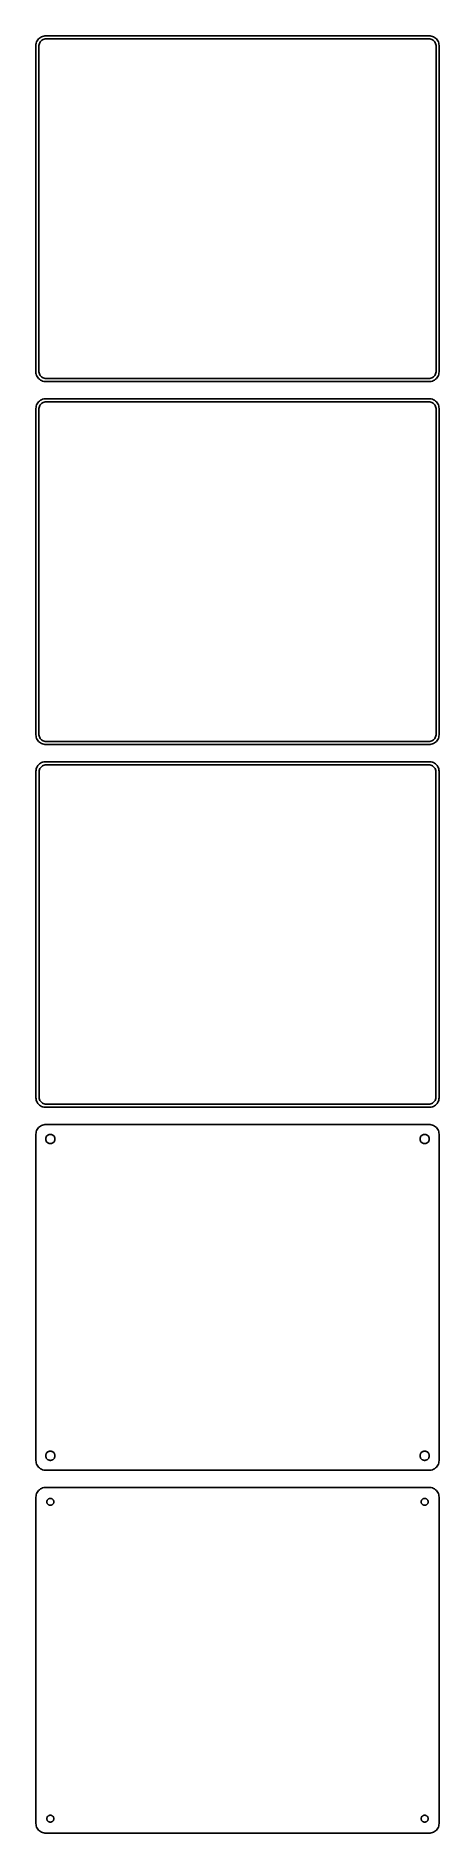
# Model space of a CAD drawing. Header units: metres. Extents: x -105 to 105, y 666 to 1602.
import ezdxf

# ---------------------------------------------------------------- set-up
doc = ezdxf.new("R2010")
doc.units = ezdxf.units.M

msp = doc.modelspace()

# ---------------------------------------------------------------- linework, layer by layer
for p, q in [((-103.187, 1600.85), (-103.645, 1600.42)), ((-102.679, 1601.22), (-103.187, 1600.85)), ((-102.129, 1601.52), (-102.679, 1601.22)), ((-101.545, 1601.76), (-102.129, 1601.52)), ((-100.937, 1601.91), (-101.545, 1601.76)), ((-100.314, 1601.99), (-100.937, 1601.91)), ((100.314, 1601.99), (-100.314, 1601.99)), ((100.937, 1601.91), (100.314, 1601.99)), ((101.545, 1601.76), (100.937, 1601.91)), ((102.129, 1601.52), (101.545, 1601.76)), ((102.679, 1601.22), (102.129, 1601.52)), ((103.187, 1600.85), (102.679, 1601.22)), ((103.645, 1600.42), (103.187, 1600.85)), ((-104.9, 1597.94), (-105, 1597.94)), ((-105, 1597.94), (-105, 1426.06)), ((-104.843, 1598.24), (-104.9, 1597.94)), ((-104.649, 1598.84), (-104.843, 1598.24)), ((-104.382, 1599.41), (-104.649, 1598.84)), ((-104.045, 1599.94), (-104.382, 1599.41)), ((-103.645, 1600.42), (-104.045, 1599.94)), ((-103.5, 1596.5), (-103.468, 1597)), ((-103.5, 1427.5), (-103.5, 1596.5)), ((-103.468, 1597), (-103.374, 1597.49)), ((-103.374, 1597.49), (-103.219, 1597.97)), ((-103.219, 1597.97), (-103.005, 1598.43)), ((-103.005, 1598.43), (-102.736, 1598.85)), ((-102.736, 1598.85), (-102.416, 1599.24)), ((-102.416, 1599.24), (-102.05, 1599.58)), ((-102.05, 1599.58), (-101.643, 1599.88)), ((-101.643, 1599.88), (-101.203, 1600.12)), ((-101.203, 1600.12), (-100.736, 1600.3)), ((-100.736, 1600.3), (-100.25, 1600.43)), ((-100.25, 1600.43), (-99.7512, 1600.49)), ((-99.7512, 1600.49), (99.7512, 1600.49)), ((99.7512, 1600.49), (100.25, 1600.43)), ((100.25, 1600.43), (100.736, 1600.3)), ((100.736, 1600.3), (101.203, 1600.12)), ((101.203, 1600.12), (101.643, 1599.88)), ((101.643, 1599.88), (102.05, 1599.58)), ((102.05, 1599.58), (102.416, 1599.24)), ((102.416, 1599.24), (102.736, 1598.85)), ((102.736, 1598.85), (103.005, 1598.43)), ((103.005, 1598.43), (103.219, 1597.97)), ((103.219, 1597.97), (103.374, 1597.49)), ((103.374, 1597.49), (103.468, 1597)), ((103.468, 1597), (103.5, 1596.5)), ((103.5, 1596.5), (103.5, 1427.5)), ((104.045, 1599.94), (103.645, 1600.42)), ((104.382, 1599.41), (104.045, 1599.94)), ((104.649, 1598.84), (104.382, 1599.41)), ((104.843, 1598.24), (104.649, 1598.84)), ((104.961, 1597.63), (104.843, 1598.24)), ((105, 1597), (104.961, 1597.63)), ((105, 1427), (105, 1597)), ((-105, 1426.06), (-104.9, 1426.06)), ((-104.9, 1426.06), (-104.843, 1425.76)), ((-104.843, 1425.76), (-104.649, 1425.16)), ((-104.649, 1425.16), (-104.382, 1424.59)), ((-104.382, 1424.59), (-104.045, 1424.06)), ((-104.045, 1424.06), (-103.645, 1423.58)), ((-103.645, 1423.58), (-103.187, 1423.15)), ((-103.468, 1427), (-103.5, 1427.5)), ((-103.374, 1426.51), (-103.468, 1427)), ((-103.219, 1426.03), (-103.374, 1426.51)), ((-103.005, 1425.57), (-103.219, 1426.03)), ((-103.187, 1423.15), (-102.679, 1422.78)), ((-102.736, 1425.15), (-103.005, 1425.57)), ((-102.416, 1424.76), (-102.736, 1425.15)), ((-102.679, 1422.78), (-102.129, 1422.48)), ((-102.05, 1424.42), (-102.416, 1424.76)), ((-101.643, 1424.12), (-102.05, 1424.42)), ((-101.203, 1423.88), (-101.643, 1424.12)), ((-100.736, 1423.7), (-101.203, 1423.88)), ((-100.25, 1423.57), (-100.736, 1423.7)), ((-99.7512, 1423.51), (-100.25, 1423.57)), ((99.7512, 1423.51), (-99.7512, 1423.51)), ((100.25, 1423.57), (99.7512, 1423.51)), ((100.736, 1423.7), (100.25, 1423.57)), ((101.203, 1423.88), (100.736, 1423.7)), ((101.643, 1424.12), (101.203, 1423.88)), ((102.05, 1424.42), (101.643, 1424.12)), ((102.416, 1424.76), (102.05, 1424.42)), ((102.129, 1422.48), (102.679, 1422.78)), ((102.736, 1425.15), (102.416, 1424.76)), ((102.679, 1422.78), (103.187, 1423.15)), ((103.005, 1425.57), (102.736, 1425.15)), ((103.219, 1426.03), (103.005, 1425.57)), ((103.187, 1423.15), (103.645, 1423.58)), ((103.374, 1426.51), (103.219, 1426.03)), ((103.468, 1427), (103.374, 1426.51)), ((103.5, 1427.5), (103.468, 1427)), ((103.645, 1423.58), (104.045, 1424.06)), ((104.045, 1424.06), (104.382, 1424.59)), ((104.382, 1424.59), (104.649, 1425.16)), ((104.649, 1425.16), (104.843, 1425.76)), ((104.843, 1425.76), (104.961, 1426.37)), ((104.961, 1426.37), (105, 1427)), ((-102.129, 1422.48), (-101.545, 1422.24)), ((-101.545, 1422.24), (-100.937, 1422.09)), ((-100.937, 1422.09), (-100.314, 1422.01)), ((-100.314, 1422.01), (100.314, 1422.01)), ((100.314, 1422.01), (100.937, 1422.09)), ((100.937, 1422.09), (101.545, 1422.24)), ((101.545, 1422.24), (102.129, 1422.48)), ((-104.961, 1408.63), (-105, 1408)), ((-105, 1408), (-105, 1238)), ((-104.843, 1409.24), (-104.961, 1408.63)), ((-104.649, 1409.84), (-104.843, 1409.24)), ((-104.382, 1410.41), (-104.649, 1409.84)), ((-104.045, 1410.94), (-104.382, 1410.41)), ((-103.645, 1411.42), (-104.045, 1410.94)), ((-103.187, 1411.85), (-103.645, 1411.42)), ((-103.5, 1407.5), (-103.468, 1408)), ((-103.5, 1238.5), (-103.5, 1407.5)), ((-103.468, 1408), (-103.374, 1408.49)), ((-103.374, 1408.49), (-103.219, 1408.97)), ((-103.219, 1408.97), (-103.005, 1409.43)), ((-102.679, 1412.22), (-103.187, 1411.85)), ((-103.005, 1409.43), (-102.736, 1409.85)), ((-102.736, 1409.85), (-102.416, 1410.24)), ((-102.129, 1412.52), (-102.679, 1412.22)), ((-102.416, 1410.24), (-102.05, 1410.58)), ((-101.545, 1412.76), (-102.129, 1412.52)), ((-102.05, 1410.58), (-101.643, 1410.88)), ((-101.643, 1410.88), (-101.203, 1411.12)), ((-100.937, 1412.91), (-101.545, 1412.76)), ((-101.203, 1411.12), (-100.736, 1411.3)), ((-100.314, 1412.99), (-100.937, 1412.91)), ((-100.736, 1411.3), (-100.25, 1411.43)), ((100.314, 1412.99), (-100.314, 1412.99)), ((-100.25, 1411.43), (-99.7512, 1411.49)), ((-99.7512, 1411.49), (99.7512, 1411.49)), ((99.7512, 1411.49), (100.25, 1411.43)), ((100.25, 1411.43), (100.736, 1411.3)), ((100.937, 1412.91), (100.314, 1412.99)), ((100.736, 1411.3), (101.203, 1411.12)), ((101.545, 1412.76), (100.937, 1412.91)), ((101.203, 1411.12), (101.643, 1410.88)), ((102.129, 1412.52), (101.545, 1412.76)), ((101.643, 1410.88), (102.05, 1410.58)), ((102.05, 1410.58), (102.416, 1410.24)), ((102.679, 1412.22), (102.129, 1412.52)), ((102.416, 1410.24), (102.736, 1409.85)), ((103.187, 1411.85), (102.679, 1412.22)), ((102.736, 1409.85), (103.005, 1409.43)), ((103.005, 1409.43), (103.219, 1408.97)), ((103.645, 1411.42), (103.187, 1411.85)), ((103.219, 1408.97), (103.374, 1408.49)), ((103.374, 1408.49), (103.468, 1408)), ((103.468, 1408), (103.5, 1407.5)), ((103.5, 1407.5), (103.5, 1238.5)), ((104.045, 1410.94), (103.645, 1411.42)), ((104.382, 1410.41), (104.045, 1410.94)), ((104.649, 1409.84), (104.382, 1410.41)), ((104.843, 1409.24), (104.649, 1409.84)), ((104.961, 1408.63), (104.843, 1409.24)), ((105, 1408), (104.961, 1408.63)), ((105, 1238), (105, 1408)), ((-105, 1238), (-104.961, 1237.37)), ((-104.961, 1237.37), (-104.843, 1236.76)), ((-104.843, 1236.76), (-104.649, 1236.16)), ((-104.649, 1236.16), (-104.382, 1235.59)), ((-104.382, 1235.59), (-104.045, 1235.06)), ((-103.468, 1238), (-103.5, 1238.5)), ((-103.374, 1237.51), (-103.468, 1238)), ((-103.219, 1237.03), (-103.374, 1237.51)), ((-103.005, 1236.57), (-103.219, 1237.03)), ((-102.736, 1236.15), (-103.005, 1236.57)), ((-102.416, 1235.76), (-102.736, 1236.15)), ((-102.05, 1235.42), (-102.416, 1235.76)), ((102.416, 1235.76), (102.05, 1235.42)), ((102.736, 1236.15), (102.416, 1235.76)), ((103.005, 1236.57), (102.736, 1236.15)), ((103.219, 1237.03), (103.005, 1236.57)), ((103.374, 1237.51), (103.219, 1237.03)), ((103.468, 1238), (103.374, 1237.51)), ((103.5, 1238.5), (103.468, 1238)), ((104.045, 1235.06), (104.382, 1235.59)), ((104.382, 1235.59), (104.649, 1236.16)), ((104.649, 1236.16), (104.843, 1236.76)), ((104.843, 1236.76), (104.961, 1237.37)), ((104.961, 1237.37), (105, 1238)), ((-104.045, 1235.06), (-103.645, 1234.58)), ((-103.645, 1234.58), (-103.187, 1234.15)), ((-103.187, 1234.15), (-102.679, 1233.78)), ((-102.679, 1233.78), (-102.129, 1233.48)), ((-102.129, 1233.48), (-101.545, 1233.24)), ((-101.643, 1235.12), (-102.05, 1235.42)), ((-101.203, 1234.88), (-101.643, 1235.12)), ((-101.545, 1233.24), (-100.937, 1233.09)), ((-100.736, 1234.7), (-101.203, 1234.88)), ((-100.937, 1233.09), (-100.314, 1233.01)), ((-100.25, 1234.57), (-100.736, 1234.7)), ((-100.314, 1233.01), (100.314, 1233.01)), ((-99.7512, 1234.51), (-100.25, 1234.57)), ((99.7512, 1234.51), (-99.7512, 1234.51)), ((100.25, 1234.57), (99.7512, 1234.51)), ((100.736, 1234.7), (100.25, 1234.57)), ((100.314, 1233.01), (100.937, 1233.09)), ((101.203, 1234.88), (100.736, 1234.7)), ((100.937, 1233.09), (101.545, 1233.24)), ((101.643, 1235.12), (101.203, 1234.88)), ((101.545, 1233.24), (102.129, 1233.48)), ((102.05, 1235.42), (101.643, 1235.12)), ((102.129, 1233.48), (102.679, 1233.78)), ((102.679, 1233.78), (103.187, 1234.15)), ((103.187, 1234.15), (103.645, 1234.58)), ((103.645, 1234.58), (104.045, 1235.06)), ((-104.961, 1219.63), (-105, 1219)), ((-105, 1219), (-105, 1049)), ((-104.843, 1220.24), (-104.961, 1219.63)), ((-104.649, 1220.84), (-104.843, 1220.24)), ((-104.382, 1221.41), (-104.649, 1220.84)), ((-104.045, 1221.94), (-104.382, 1221.41)), ((-103.645, 1222.42), (-104.045, 1221.94)), ((-103.187, 1222.85), (-103.645, 1222.42)), ((-103.373, 1218.5), (-103.342, 1218.99)), ((-103.373, 1049.5), (-103.373, 1218.5)), ((-103.342, 1218.99), (-103.251, 1219.46)), ((-103.251, 1219.46), (-103.101, 1219.93)), ((-102.679, 1223.22), (-103.187, 1222.85)), ((-103.101, 1219.93), (-102.894, 1220.37)), ((-102.894, 1220.37), (-102.633, 1220.78)), ((-102.129, 1223.52), (-102.679, 1223.22)), ((-102.633, 1220.78), (-102.323, 1221.15)), ((-102.323, 1221.15), (-101.969, 1221.48)), ((-101.545, 1223.76), (-102.129, 1223.52)), ((-101.969, 1221.48), (-101.575, 1221.77)), ((-101.575, 1221.77), (-101.149, 1222)), ((-100.937, 1223.91), (-101.545, 1223.76)), ((-101.149, 1222), (-100.697, 1222.18)), ((-100.314, 1223.99), (-100.937, 1223.91)), ((-100.697, 1222.18), (-100.226, 1222.3)), ((100.314, 1223.99), (-100.314, 1223.99)), ((-100.226, 1222.3), (-99.7432, 1222.36)), ((-99.7432, 1222.36), (99.7432, 1222.36)), ((99.7432, 1222.36), (100.226, 1222.3)), ((100.226, 1222.3), (100.697, 1222.18)), ((100.937, 1223.91), (100.314, 1223.99)), ((100.697, 1222.18), (101.149, 1222)), ((101.545, 1223.76), (100.937, 1223.91)), ((101.149, 1222), (101.575, 1221.77)), ((102.129, 1223.52), (101.545, 1223.76)), ((101.575, 1221.77), (101.969, 1221.48)), ((101.969, 1221.48), (102.323, 1221.15)), ((102.679, 1223.22), (102.129, 1223.52)), ((102.323, 1221.15), (102.633, 1220.78)), ((102.633, 1220.78), (102.894, 1220.37)), ((103.187, 1222.85), (102.679, 1223.22)), ((102.894, 1220.37), (103.101, 1219.93)), ((103.101, 1219.93), (103.251, 1219.46)), ((103.645, 1222.42), (103.187, 1222.85)), ((103.251, 1219.46), (103.342, 1218.99)), ((103.342, 1218.99), (103.373, 1218.5)), ((103.373, 1218.5), (103.373, 1049.5)), ((104.045, 1221.94), (103.645, 1222.42)), ((104.382, 1221.41), (104.045, 1221.94)), ((104.649, 1220.84), (104.382, 1221.41)), ((104.843, 1220.24), (104.649, 1220.84)), ((104.961, 1219.63), (104.843, 1220.24)), ((105, 1219), (104.961, 1219.63)), ((105, 1049), (105, 1219)), ((-105, 1049), (-104.961, 1048.37)), ((-104.961, 1048.37), (-104.843, 1047.76)), ((-103.342, 1049.01), (-103.373, 1049.5)), ((-103.251, 1048.54), (-103.342, 1049.01)), ((-103.101, 1048.07), (-103.251, 1048.54)), ((103.251, 1048.54), (103.101, 1048.07)), ((103.342, 1049.01), (103.251, 1048.54)), ((103.373, 1049.5), (103.342, 1049.01)), ((104.843, 1047.76), (104.961, 1048.37)), ((104.961, 1048.37), (105, 1049)), ((-104.843, 1047.76), (-104.649, 1047.16)), ((-104.649, 1047.16), (-104.382, 1046.59)), ((-104.382, 1046.59), (-104.045, 1046.06)), ((-104.045, 1046.06), (-103.645, 1045.58)), ((-103.645, 1045.58), (-103.187, 1045.15)), ((-103.187, 1045.15), (-102.679, 1044.78)), ((-102.894, 1047.63), (-103.101, 1048.07)), ((-102.633, 1047.22), (-102.894, 1047.63)), ((-102.679, 1044.78), (-102.129, 1044.48)), ((-102.323, 1046.85), (-102.633, 1047.22)), ((-101.969, 1046.52), (-102.323, 1046.85)), ((-102.129, 1044.48), (-101.545, 1044.24)), ((-101.575, 1046.23), (-101.969, 1046.52)), ((-101.149, 1046), (-101.575, 1046.23)), ((-101.545, 1044.24), (-100.937, 1044.09)), ((-100.697, 1045.82), (-101.149, 1046)), ((-100.937, 1044.09), (-100.314, 1044.01)), ((-100.226, 1045.7), (-100.697, 1045.82)), ((-100.314, 1044.01), (100.314, 1044.01)), ((-99.7432, 1045.64), (-100.226, 1045.7)), ((99.7432, 1045.64), (-99.7432, 1045.64)), ((100.226, 1045.7), (99.7432, 1045.64)), ((100.697, 1045.82), (100.226, 1045.7)), ((100.314, 1044.01), (100.937, 1044.09)), ((101.149, 1046), (100.697, 1045.82)), ((100.937, 1044.09), (101.545, 1044.24)), ((101.575, 1046.23), (101.149, 1046)), ((101.545, 1044.24), (102.129, 1044.48)), ((101.969, 1046.52), (101.575, 1046.23)), ((102.323, 1046.85), (101.969, 1046.52)), ((102.129, 1044.48), (102.679, 1044.78)), ((102.633, 1047.22), (102.323, 1046.85)), ((102.894, 1047.63), (102.633, 1047.22)), ((102.679, 1044.78), (103.187, 1045.15)), ((103.101, 1048.07), (102.894, 1047.63)), ((103.187, 1045.15), (103.645, 1045.58)), ((103.645, 1045.58), (104.045, 1046.06)), ((104.045, 1046.06), (104.382, 1046.59)), ((104.382, 1046.59), (104.649, 1047.16)), ((104.649, 1047.16), (104.843, 1047.76)), ((-104.961, 1030.63), (-105, 1030)), ((-105, 1030), (-105, 860)), ((-104.843, 1031.24), (-104.961, 1030.63)), ((-104.649, 1031.84), (-104.843, 1031.24)), ((-104.382, 1032.41), (-104.649, 1031.84)), ((-104.045, 1032.94), (-104.382, 1032.41)), ((-103.645, 1033.42), (-104.045, 1032.94)), ((-103.187, 1033.85), (-103.645, 1033.42)), ((-102.679, 1034.22), (-103.187, 1033.85)), ((-102.129, 1034.52), (-102.679, 1034.22)), ((-101.545, 1034.76), (-102.129, 1034.52)), ((-100.937, 1034.91), (-101.545, 1034.76)), ((-100.314, 1034.99), (-100.937, 1034.91)), ((100.314, 1034.99), (-100.314, 1034.99)), ((-98.786, 1029.53), (-98.5219, 1029.67)), ((-98.5219, 1029.67), (-98.2416, 1029.78)), ((-98.2416, 1029.78), (-97.9497, 1029.86)), ((-97.9497, 1029.86), (-97.6507, 1029.9)), ((-97.6507, 1029.9), (-97.3493, 1029.9)), ((-97.3493, 1029.9), (-97.0503, 1029.86)), ((-97.0503, 1029.86), (-96.7584, 1029.78)), ((-96.7584, 1029.78), (-96.4781, 1029.67)), ((-96.4781, 1029.67), (-96.214, 1029.53)), ((96.214, 1029.53), (96.4781, 1029.67)), ((96.4781, 1029.67), (96.7584, 1029.78)), ((96.7584, 1029.78), (97.0503, 1029.86)), ((97.0503, 1029.86), (97.3493, 1029.9)), ((97.3493, 1029.9), (97.6507, 1029.9)), ((97.6507, 1029.9), (97.9497, 1029.86)), ((97.9497, 1029.86), (98.2416, 1029.78)), ((98.2416, 1029.78), (98.5219, 1029.67)), ((98.5219, 1029.67), (98.786, 1029.53)), ((100.937, 1034.91), (100.314, 1034.99)), ((101.545, 1034.76), (100.937, 1034.91)), ((102.129, 1034.52), (101.545, 1034.76)), ((102.679, 1034.22), (102.129, 1034.52)), ((103.187, 1033.85), (102.679, 1034.22)), ((103.645, 1033.42), (103.187, 1033.85)), ((104.045, 1032.94), (103.645, 1033.42)), ((104.382, 1032.41), (104.045, 1032.94)), ((104.649, 1031.84), (104.382, 1032.41)), ((104.843, 1031.24), (104.649, 1031.84)), ((104.961, 1030.63), (104.843, 1031.24)), ((105, 1030), (104.961, 1030.63)), ((105, 860), (105, 1030)), ((-99.9, 1027.5), (-99.8811, 1027.8)), ((-99.8811, 1027.2), (-99.9, 1027.5)), ((-99.8811, 1027.8), (-99.8246, 1028.1)), ((-99.8246, 1026.9), (-99.8811, 1027.2)), ((-99.8246, 1028.1), (-99.7315, 1028.38)), ((-99.7315, 1026.62), (-99.8246, 1026.9)), ((-99.7315, 1028.38), (-99.6031, 1028.66)), ((-99.6031, 1026.34), (-99.7315, 1026.62)), ((-99.6031, 1028.66), (-99.4416, 1028.91)), ((-99.4416, 1026.09), (-99.6031, 1026.34)), ((-99.4416, 1028.91), (-99.2495, 1029.14)), ((-99.2495, 1025.86), (-99.4416, 1026.09)), ((-99.2495, 1029.14), (-99.0298, 1029.35)), ((-99.0298, 1025.65), (-99.2495, 1025.86)), ((-99.0298, 1029.35), (-98.786, 1029.53)), ((-98.786, 1025.47), (-99.0298, 1025.65)), ((-98.5219, 1025.33), (-98.786, 1025.47)), ((-98.2416, 1025.22), (-98.5219, 1025.33)), ((-97.9497, 1025.14), (-98.2416, 1025.22)), ((-97.6507, 1025.1), (-97.9497, 1025.14)), ((-97.3493, 1025.1), (-97.6507, 1025.1)), ((-97.0503, 1025.14), (-97.3493, 1025.1)), ((-96.7584, 1025.22), (-97.0503, 1025.14)), ((-96.4781, 1025.33), (-96.7584, 1025.22)), ((-96.214, 1025.47), (-96.4781, 1025.33)), ((-96.214, 1029.53), (-95.9702, 1029.35)), ((-95.9702, 1025.65), (-96.214, 1025.47)), ((-95.9702, 1029.35), (-95.7505, 1029.14)), ((-95.7505, 1025.86), (-95.9702, 1025.65)), ((-95.7505, 1029.14), (-95.5583, 1028.91)), ((-95.5583, 1026.09), (-95.7505, 1025.86)), ((-95.5583, 1028.91), (-95.3969, 1028.66)), ((-95.3969, 1026.34), (-95.5583, 1026.09)), ((-95.3969, 1028.66), (-95.2685, 1028.38)), ((-95.2685, 1026.62), (-95.3969, 1026.34)), ((-95.2685, 1028.38), (-95.1754, 1028.1)), ((-95.1754, 1026.9), (-95.2685, 1026.62)), ((-95.1754, 1028.1), (-95.1189, 1027.8)), ((-95.1189, 1027.2), (-95.1754, 1026.9)), ((-95.1189, 1027.8), (-95.1, 1027.5)), ((-95.1, 1027.5), (-95.1189, 1027.2)), ((95.1, 1027.5), (95.1189, 1027.8)), ((95.1189, 1027.2), (95.1, 1027.5)), ((95.1189, 1027.8), (95.1754, 1028.1)), ((95.1754, 1026.9), (95.1189, 1027.2)), ((95.1754, 1028.1), (95.2685, 1028.38)), ((95.2685, 1026.62), (95.1754, 1026.9)), ((95.2685, 1028.38), (95.3969, 1028.66)), ((95.3969, 1026.34), (95.2685, 1026.62)), ((95.3969, 1028.66), (95.5583, 1028.91)), ((95.5583, 1026.09), (95.3969, 1026.34)), ((95.5583, 1028.91), (95.7505, 1029.14)), ((95.7505, 1025.86), (95.5583, 1026.09)), ((95.7505, 1029.14), (95.9702, 1029.35)), ((95.9702, 1025.65), (95.7505, 1025.86)), ((95.9702, 1029.35), (96.214, 1029.53)), ((96.214, 1025.47), (95.9702, 1025.65)), ((96.4781, 1025.33), (96.214, 1025.47)), ((96.7584, 1025.22), (96.4781, 1025.33)), ((97.0503, 1025.14), (96.7584, 1025.22)), ((97.3493, 1025.1), (97.0503, 1025.14)), ((97.6507, 1025.1), (97.3493, 1025.1)), ((97.9497, 1025.14), (97.6507, 1025.1)), ((98.2416, 1025.22), (97.9497, 1025.14)), ((98.5219, 1025.33), (98.2416, 1025.22)), ((98.786, 1025.47), (98.5219, 1025.33)), ((98.786, 1029.53), (99.0298, 1029.35)), ((99.0298, 1025.65), (98.786, 1025.47)), ((99.0298, 1029.35), (99.2495, 1029.14)), ((99.2495, 1025.86), (99.0298, 1025.65)), ((99.2495, 1029.14), (99.4416, 1028.91)), ((99.4416, 1026.09), (99.2495, 1025.86)), ((99.4416, 1028.91), (99.6031, 1028.66)), ((99.6031, 1026.34), (99.4416, 1026.09)), ((99.6031, 1028.66), (99.7315, 1028.38)), ((99.7315, 1026.62), (99.6031, 1026.34)), ((99.7315, 1028.38), (99.8246, 1028.1)), ((99.8246, 1026.9), (99.7315, 1026.62)), ((99.8246, 1028.1), (99.8811, 1027.8)), ((99.8811, 1027.2), (99.8246, 1026.9)), ((99.8811, 1027.8), (99.9, 1027.5)), ((99.9, 1027.5), (99.8811, 1027.2)), ((-99.9, 862.5), (-99.8811, 862.801)), ((-99.8811, 862.199), (-99.9, 862.5)), ((-99.8811, 862.801), (-99.8246, 863.097)), ((-99.8246, 861.903), (-99.8811, 862.199)), ((-99.8246, 863.097), (-99.7315, 863.383)), ((-99.7315, 861.617), (-99.8246, 861.903)), ((-99.7315, 863.383), (-99.6031, 863.656)), ((-99.6031, 861.344), (-99.7315, 861.617)), ((-99.6031, 863.656), (-99.4416, 863.911)), ((-99.4416, 861.089), (-99.6031, 861.344)), ((-99.4416, 863.911), (-99.2495, 864.143)), ((-99.2495, 864.143), (-99.0298, 864.349)), ((-99.0298, 864.349), (-98.786, 864.526)), ((-98.786, 864.526), (-98.5219, 864.672)), ((-98.5219, 864.672), (-98.2416, 864.783)), ((-98.2416, 864.783), (-97.9497, 864.857)), ((-97.9497, 864.857), (-97.6507, 864.895)), ((-97.6507, 864.895), (-97.3493, 864.895)), ((-97.3493, 864.895), (-97.0503, 864.857)), ((-97.0503, 864.857), (-96.7584, 864.783)), ((-96.7584, 864.783), (-96.4781, 864.672)), ((-96.4781, 864.672), (-96.214, 864.526)), ((-96.214, 864.526), (-95.9702, 864.349)), ((-95.9702, 864.349), (-95.7505, 864.143)), ((-95.7505, 864.143), (-95.5583, 863.911)), ((-95.5583, 863.911), (-95.3969, 863.656)), ((-95.3969, 861.344), (-95.5583, 861.089)), ((-95.3969, 863.656), (-95.2685, 863.383)), ((-95.2685, 861.617), (-95.3969, 861.344)), ((-95.2685, 863.383), (-95.1754, 863.097)), ((-95.1754, 861.903), (-95.2685, 861.617)), ((-95.1754, 863.097), (-95.1189, 862.801)), ((-95.1189, 862.199), (-95.1754, 861.903)), ((-95.1189, 862.801), (-95.1, 862.5)), ((-95.1, 862.5), (-95.1189, 862.199)), ((95.1, 862.5), (95.1189, 862.801)), ((95.1189, 862.199), (95.1, 862.5)), ((95.1189, 862.801), (95.1754, 863.097)), ((95.1754, 861.903), (95.1189, 862.199)), ((95.1754, 863.097), (95.2685, 863.383)), ((95.2685, 861.617), (95.1754, 861.903)), ((95.2685, 863.383), (95.3969, 863.656)), ((95.3969, 861.344), (95.2685, 861.617)), ((95.3969, 863.656), (95.5583, 863.911)), ((95.5583, 861.089), (95.3969, 861.344)), ((95.5583, 863.911), (95.7505, 864.143)), ((95.7505, 864.143), (95.9702, 864.349)), ((95.9702, 864.349), (96.214, 864.526)), ((96.214, 864.526), (96.4781, 864.672)), ((96.4781, 864.672), (96.7584, 864.783)), ((96.7584, 864.783), (97.0503, 864.857)), ((97.0503, 864.857), (97.3493, 864.895)), ((97.3493, 864.895), (97.6507, 864.895)), ((97.6507, 864.895), (97.9497, 864.857)), ((97.9497, 864.857), (98.2416, 864.783)), ((98.2416, 864.783), (98.5219, 864.672)), ((98.5219, 864.672), (98.786, 864.526)), ((98.786, 864.526), (99.0298, 864.349)), ((99.0298, 864.349), (99.2495, 864.143)), ((99.2495, 864.143), (99.4416, 863.911)), ((99.4416, 863.911), (99.6031, 863.656)), ((99.6031, 861.344), (99.4416, 861.089)), ((99.6031, 863.656), (99.7315, 863.383)), ((99.7315, 861.617), (99.6031, 861.344)), ((99.7315, 863.383), (99.8246, 863.097)), ((99.8246, 861.903), (99.7315, 861.617)), ((99.8246, 863.097), (99.8811, 862.801)), ((99.8811, 862.199), (99.8246, 861.903)), ((99.8811, 862.801), (99.9, 862.5)), ((99.9, 862.5), (99.8811, 862.199)), ((-105, 860), (-104.961, 859.373)), ((-104.961, 859.373), (-104.843, 858.757)), ((-104.843, 858.757), (-104.649, 858.159)), ((-104.649, 858.159), (-104.382, 857.591)), ((-104.382, 857.591), (-104.045, 857.061)), ((-104.045, 857.061), (-103.645, 856.577)), ((-103.645, 856.577), (-103.187, 856.147)), ((-103.187, 856.147), (-102.679, 855.778)), ((-102.679, 855.778), (-102.129, 855.476)), ((-102.129, 855.476), (-101.545, 855.245)), ((-101.545, 855.245), (-100.937, 855.089)), ((-100.937, 855.089), (-100.314, 855.01)), ((-100.314, 855.01), (100.314, 855.01)), ((-99.2495, 860.857), (-99.4416, 861.089)), ((-99.0298, 860.651), (-99.2495, 860.857)), ((-98.786, 860.474), (-99.0298, 860.651)), ((-98.5219, 860.328), (-98.786, 860.474)), ((-98.2416, 860.217), (-98.5219, 860.328)), ((-97.9497, 860.143), (-98.2416, 860.217)), ((-97.6507, 860.105), (-97.9497, 860.143)), ((-97.3493, 860.105), (-97.6507, 860.105)), ((-97.0503, 860.143), (-97.3493, 860.105)), ((-96.7584, 860.217), (-97.0503, 860.143)), ((-96.4781, 860.328), (-96.7584, 860.217)), ((-96.214, 860.474), (-96.4781, 860.328)), ((-95.9702, 860.651), (-96.214, 860.474)), ((-95.7505, 860.857), (-95.9702, 860.651)), ((-95.5583, 861.089), (-95.7505, 860.857)), ((95.7505, 860.857), (95.5583, 861.089)), ((95.9702, 860.651), (95.7505, 860.857)), ((96.214, 860.474), (95.9702, 860.651)), ((96.4781, 860.328), (96.214, 860.474)), ((96.7584, 860.217), (96.4781, 860.328)), ((97.0503, 860.143), (96.7584, 860.217)), ((97.3493, 860.105), (97.0503, 860.143)), ((97.6507, 860.105), (97.3493, 860.105)), ((97.9497, 860.143), (97.6507, 860.105)), ((98.2416, 860.217), (97.9497, 860.143)), ((98.5219, 860.328), (98.2416, 860.217)), ((98.786, 860.474), (98.5219, 860.328)), ((99.0298, 860.651), (98.786, 860.474)), ((99.2495, 860.857), (99.0298, 860.651)), ((99.4416, 861.089), (99.2495, 860.857)), ((100.314, 855.01), (100.937, 855.089)), ((100.937, 855.089), (101.545, 855.245)), ((101.545, 855.245), (102.129, 855.476)), ((102.129, 855.476), (102.679, 855.778)), ((102.679, 855.778), (103.187, 856.147)), ((103.187, 856.147), (103.645, 856.577)), ((103.645, 856.577), (104.045, 857.061)), ((104.045, 857.061), (104.382, 857.591)), ((104.382, 857.591), (104.649, 858.159)), ((104.649, 858.159), (104.843, 858.757)), ((104.843, 858.757), (104.961, 859.373)), ((104.961, 859.373), (105, 860)), ((-104.649, 842.841), (-104.843, 842.243)), ((-104.382, 843.409), (-104.649, 842.841)), ((-104.045, 843.939), (-104.382, 843.409)), ((-103.645, 844.423), (-104.045, 843.939)), ((-103.187, 844.853), (-103.645, 844.423)), ((-102.679, 845.222), (-103.187, 844.853)), ((-102.129, 845.524), (-102.679, 845.222)), ((-101.545, 845.755), (-102.129, 845.524)), ((-100.937, 845.911), (-101.545, 845.755)), ((-100.314, 845.99), (-100.937, 845.911)), ((100.314, 845.99), (-100.314, 845.99)), ((100.937, 845.911), (100.314, 845.99)), ((101.545, 845.755), (100.937, 845.911)), ((102.129, 845.524), (101.545, 845.755)), ((102.679, 845.222), (102.129, 845.524)), ((103.187, 844.853), (102.679, 845.222)), ((103.645, 844.423), (103.187, 844.853)), ((104.045, 843.939), (103.645, 844.423)), ((104.382, 843.409), (104.045, 843.939)), ((104.649, 842.841), (104.382, 843.409)), ((104.843, 842.243), (104.649, 842.841)), ((-104.961, 841.627), (-105, 841)), ((-105, 841), (-105, 671)), ((-104.843, 842.243), (-104.961, 841.627)), ((-99.3, 838.5), (-99.2858, 838.726)), ((-99.2858, 838.274), (-99.3, 838.5)), ((-99.2858, 838.726), (-99.2434, 838.948)), ((-99.2434, 838.052), (-99.2858, 838.274)), ((-99.2434, 838.948), (-99.1736, 839.163)), ((-99.1736, 837.837), (-99.2434, 838.052)), ((-99.1736, 839.163), (-99.0773, 839.367)), ((-99.0773, 837.633), (-99.1736, 837.837)), ((-99.0773, 839.367), (-98.9562, 839.558)), ((-98.9562, 837.442), (-99.0773, 837.633)), ((-98.9562, 839.558), (-98.8121, 839.732)), ((-98.8121, 837.268), (-98.9562, 837.442)), ((-98.8121, 839.732), (-98.6474, 839.887)), ((-98.6474, 837.113), (-98.8121, 837.268)), ((-98.6474, 839.887), (-98.4645, 840.02)), ((-98.4645, 836.98), (-98.6474, 837.113)), ((-98.4645, 840.02), (-98.2664, 840.129)), ((-98.2664, 836.871), (-98.4645, 836.98)), ((-98.2664, 840.129), (-98.0562, 840.212)), ((-98.0562, 836.788), (-98.2664, 836.871)), ((-98.0562, 840.212), (-97.8373, 840.268)), ((-97.8373, 836.732), (-98.0562, 836.788)), ((-97.8373, 840.268), (-97.613, 840.296)), ((-97.613, 836.704), (-97.8373, 836.732)), ((-97.613, 840.296), (-97.387, 840.296)), ((-97.387, 836.704), (-97.613, 836.704)), ((-97.387, 840.296), (-97.1627, 840.268)), ((-97.1627, 836.732), (-97.387, 836.704)), ((-97.1627, 840.268), (-96.9438, 840.212)), ((-96.9438, 836.788), (-97.1627, 836.732)), ((-96.9438, 840.212), (-96.7336, 840.129)), ((-96.7336, 836.871), (-96.9438, 836.788)), ((-96.7336, 840.129), (-96.5355, 840.02)), ((-96.5355, 836.98), (-96.7336, 836.871)), ((-96.5355, 840.02), (-96.3526, 839.887)), ((-96.3526, 837.113), (-96.5355, 836.98)), ((-96.3526, 839.887), (-96.1879, 839.732)), ((-96.1879, 837.268), (-96.3526, 837.113)), ((-96.1879, 839.732), (-96.0438, 839.558)), ((-96.0438, 837.442), (-96.1879, 837.268)), ((-96.0438, 839.558), (-95.9226, 839.367)), ((-95.9226, 837.633), (-96.0438, 837.442)), ((-95.9226, 839.367), (-95.8264, 839.163)), ((-95.8264, 837.837), (-95.9226, 837.633)), ((-95.8264, 839.163), (-95.7565, 838.948)), ((-95.7565, 838.052), (-95.8264, 837.837)), ((-95.7565, 838.948), (-95.7142, 838.726)), ((-95.7142, 838.274), (-95.7565, 838.052)), ((-95.7142, 838.726), (-95.7, 838.5)), ((-95.7, 838.5), (-95.7142, 838.274)), ((95.7, 838.5), (95.7142, 838.726)), ((95.7142, 838.274), (95.7, 838.5)), ((95.7142, 838.726), (95.7565, 838.948)), ((95.7565, 838.052), (95.7142, 838.274)), ((95.7565, 838.948), (95.8264, 839.163)), ((95.8264, 837.837), (95.7565, 838.052)), ((95.8264, 839.163), (95.9226, 839.367)), ((95.9226, 837.633), (95.8264, 837.837)), ((95.9226, 839.367), (96.0438, 839.558)), ((96.0438, 837.442), (95.9226, 837.633)), ((96.0438, 839.558), (96.1879, 839.732)), ((96.1879, 837.268), (96.0438, 837.442)), ((96.1879, 839.732), (96.3526, 839.887)), ((96.3526, 837.113), (96.1879, 837.268)), ((96.3526, 839.887), (96.5355, 840.02)), ((96.5355, 836.98), (96.3526, 837.113)), ((96.5355, 840.02), (96.7336, 840.129)), ((96.7336, 836.871), (96.5355, 836.98)), ((96.7336, 840.129), (96.9438, 840.212)), ((96.9438, 836.788), (96.7336, 836.871)), ((96.9438, 840.212), (97.1627, 840.268)), ((97.1627, 836.732), (96.9438, 836.788)), ((97.1627, 840.268), (97.387, 840.296)), ((97.387, 836.704), (97.1627, 836.732)), ((97.387, 840.296), (97.613, 840.296)), ((97.613, 836.704), (97.387, 836.704)), ((97.613, 840.296), (97.8373, 840.268)), ((97.8373, 836.732), (97.613, 836.704)), ((97.8373, 840.268), (98.0562, 840.212)), ((98.0562, 836.788), (97.8373, 836.732)), ((98.0562, 840.212), (98.2664, 840.129)), ((98.2664, 836.871), (98.0562, 836.788)), ((98.2664, 840.129), (98.4645, 840.02)), ((98.4645, 836.98), (98.2664, 836.871)), ((98.4645, 840.02), (98.6474, 839.887)), ((98.6474, 837.113), (98.4645, 836.98)), ((98.6474, 839.887), (98.8121, 839.732)), ((98.8121, 837.268), (98.6474, 837.113)), ((98.8121, 839.732), (98.9562, 839.558)), ((98.9562, 837.442), (98.8121, 837.268)), ((98.9562, 839.558), (99.0773, 839.367)), ((99.0773, 837.633), (98.9562, 837.442)), ((99.0773, 839.367), (99.1736, 839.163)), ((99.1736, 837.837), (99.0773, 837.633)), ((99.1736, 839.163), (99.2434, 838.948)), ((99.2434, 838.052), (99.1736, 837.837)), ((99.2434, 838.948), (99.2858, 838.726)), ((99.2858, 838.274), (99.2434, 838.052)), ((99.2858, 838.726), (99.3, 838.5)), ((99.3, 838.5), (99.2858, 838.274)), ((104.961, 841.627), (104.843, 842.243)), ((105, 841), (104.961, 841.627)), ((105, 671), (105, 841)), ((-99.2858, 673.726), (-99.2434, 673.948)), ((-99.2434, 673.948), (-99.1736, 674.163)), ((-99.1736, 674.163), (-99.0773, 674.367)), ((-99.0773, 674.367), (-98.9562, 674.558)), ((-98.9562, 674.558), (-98.8121, 674.732)), ((-98.8121, 674.732), (-98.6474, 674.887)), ((-98.6474, 674.887), (-98.4645, 675.02)), ((-98.4645, 675.02), (-98.2664, 675.129)), ((-98.2664, 675.129), (-98.0562, 675.212)), ((-98.0562, 675.212), (-97.8373, 675.268)), ((-97.8373, 675.268), (-97.613, 675.296)), ((-97.613, 675.296), (-97.387, 675.296)), ((-97.387, 675.296), (-97.1627, 675.268)), ((-97.1627, 675.268), (-96.9438, 675.212)), ((-96.9438, 675.212), (-96.7336, 675.129)), ((-96.7336, 675.129), (-96.5355, 675.02)), ((-96.5355, 675.02), (-96.3526, 674.887)), ((-96.3526, 674.887), (-96.1879, 674.732)), ((-96.1879, 674.732), (-96.0438, 674.558)), ((-96.0438, 674.558), (-95.9226, 674.367)), ((-95.9226, 674.367), (-95.8264, 674.163)), ((-95.8264, 674.163), (-95.7565, 673.948)), ((-95.7565, 673.948), (-95.7142, 673.726)), ((95.7142, 673.726), (95.7565, 673.948)), ((95.7565, 673.948), (95.8264, 674.163)), ((95.8264, 674.163), (95.9226, 674.367)), ((95.9226, 674.367), (96.0438, 674.558)), ((96.0438, 674.558), (96.1879, 674.732)), ((96.1879, 674.732), (96.3526, 674.887)), ((96.3526, 674.887), (96.5355, 675.02)), ((96.5355, 675.02), (96.7336, 675.129)), ((96.7336, 675.129), (96.9438, 675.212)), ((96.9438, 675.212), (97.1627, 675.268)), ((97.1627, 675.268), (97.387, 675.296)), ((97.387, 675.296), (97.613, 675.296)), ((97.613, 675.296), (97.8373, 675.268)), ((97.8373, 675.268), (98.0562, 675.212)), ((98.0562, 675.212), (98.2664, 675.129)), ((98.2664, 675.129), (98.4645, 675.02)), ((98.4645, 675.02), (98.6474, 674.887)), ((98.6474, 674.887), (98.8121, 674.732)), ((98.8121, 674.732), (98.9562, 674.558)), ((98.9562, 674.558), (99.0773, 674.367)), ((99.0773, 674.367), (99.1736, 674.163)), ((99.1736, 674.163), (99.2434, 673.948)), ((99.2434, 673.948), (99.2858, 673.726)), ((-105, 671), (-104.961, 670.373)), ((-104.961, 670.373), (-104.843, 669.757)), ((-104.843, 669.757), (-104.649, 669.159)), ((-104.649, 669.159), (-104.382, 668.591)), ((-104.382, 668.591), (-104.045, 668.061)), ((-104.045, 668.061), (-103.645, 667.577)), ((-103.645, 667.577), (-103.187, 667.147)), ((-103.187, 667.147), (-102.679, 666.778)), ((-102.679, 666.778), (-102.129, 666.476)), ((-102.129, 666.476), (-101.545, 666.245)), ((-101.545, 666.245), (-100.937, 666.089)), ((-100.937, 666.089), (-100.314, 666.01)), ((-100.314, 666.01), (100.314, 666.01)), ((-99.3, 673.5), (-99.2858, 673.726)), ((-99.2858, 673.274), (-99.3, 673.5)), ((-99.2434, 673.052), (-99.2858, 673.274)), ((-99.1736, 672.837), (-99.2434, 673.052)), ((-99.0773, 672.633), (-99.1736, 672.837)), ((-98.9562, 672.442), (-99.0773, 672.633)), ((-98.8121, 672.268), (-98.9562, 672.442)), ((-98.6474, 672.113), (-98.8121, 672.268)), ((-98.4645, 671.98), (-98.6474, 672.113)), ((-98.2664, 671.871), (-98.4645, 671.98)), ((-98.0562, 671.788), (-98.2664, 671.871)), ((-97.8373, 671.732), (-98.0562, 671.788)), ((-97.613, 671.704), (-97.8373, 671.732)), ((-97.387, 671.704), (-97.613, 671.704)), ((-97.1627, 671.732), (-97.387, 671.704)), ((-96.9438, 671.788), (-97.1627, 671.732)), ((-96.7336, 671.871), (-96.9438, 671.788)), ((-96.5355, 671.98), (-96.7336, 671.871)), ((-96.3526, 672.113), (-96.5355, 671.98)), ((-96.1879, 672.268), (-96.3526, 672.113)), ((-96.0438, 672.442), (-96.1879, 672.268)), ((-95.9226, 672.633), (-96.0438, 672.442)), ((-95.8264, 672.837), (-95.9226, 672.633)), ((-95.7565, 673.052), (-95.8264, 672.837)), ((-95.7142, 673.274), (-95.7565, 673.052)), ((-95.7142, 673.726), (-95.7, 673.5)), ((-95.7, 673.5), (-95.7142, 673.274)), ((95.7, 673.5), (95.7142, 673.726)), ((95.7142, 673.274), (95.7, 673.5)), ((95.7565, 673.052), (95.7142, 673.274)), ((95.8264, 672.837), (95.7565, 673.052)), ((95.9226, 672.633), (95.8264, 672.837)), ((96.0438, 672.442), (95.9226, 672.633)), ((96.1879, 672.268), (96.0438, 672.442)), ((96.3526, 672.113), (96.1879, 672.268)), ((96.5355, 671.98), (96.3526, 672.113)), ((96.7336, 671.871), (96.5355, 671.98)), ((96.9438, 671.788), (96.7336, 671.871)), ((97.1627, 671.732), (96.9438, 671.788)), ((97.387, 671.704), (97.1627, 671.732)), ((97.613, 671.704), (97.387, 671.704)), ((97.8373, 671.732), (97.613, 671.704)), ((98.0562, 671.788), (97.8373, 671.732)), ((98.2664, 671.871), (98.0562, 671.788)), ((98.4645, 671.98), (98.2664, 671.871)), ((98.6474, 672.113), (98.4645, 671.98)), ((98.8121, 672.268), (98.6474, 672.113)), ((98.9562, 672.442), (98.8121, 672.268)), ((99.0773, 672.633), (98.9562, 672.442)), ((99.1736, 672.837), (99.0773, 672.633)), ((99.2434, 673.052), (99.1736, 672.837)), ((99.2858, 673.274), (99.2434, 673.052)), ((99.2858, 673.726), (99.3, 673.5)), ((99.3, 673.5), (99.2858, 673.274)), ((100.314, 666.01), (100.937, 666.089)), ((100.937, 666.089), (101.545, 666.245)), ((101.545, 666.245), (102.129, 666.476)), ((102.129, 666.476), (102.679, 666.778)), ((102.679, 666.778), (103.187, 667.147)), ((103.187, 667.147), (103.645, 667.577)), ((103.645, 667.577), (104.045, 668.061)), ((104.045, 668.061), (104.382, 668.591)), ((104.382, 668.591), (104.649, 669.159)), ((104.649, 669.159), (104.843, 669.757)), ((104.843, 669.757), (104.961, 670.373)), ((104.961, 670.373), (105, 671))]:
    msp.add_line(p, q)

doc.saveas('drawing.dxf')
